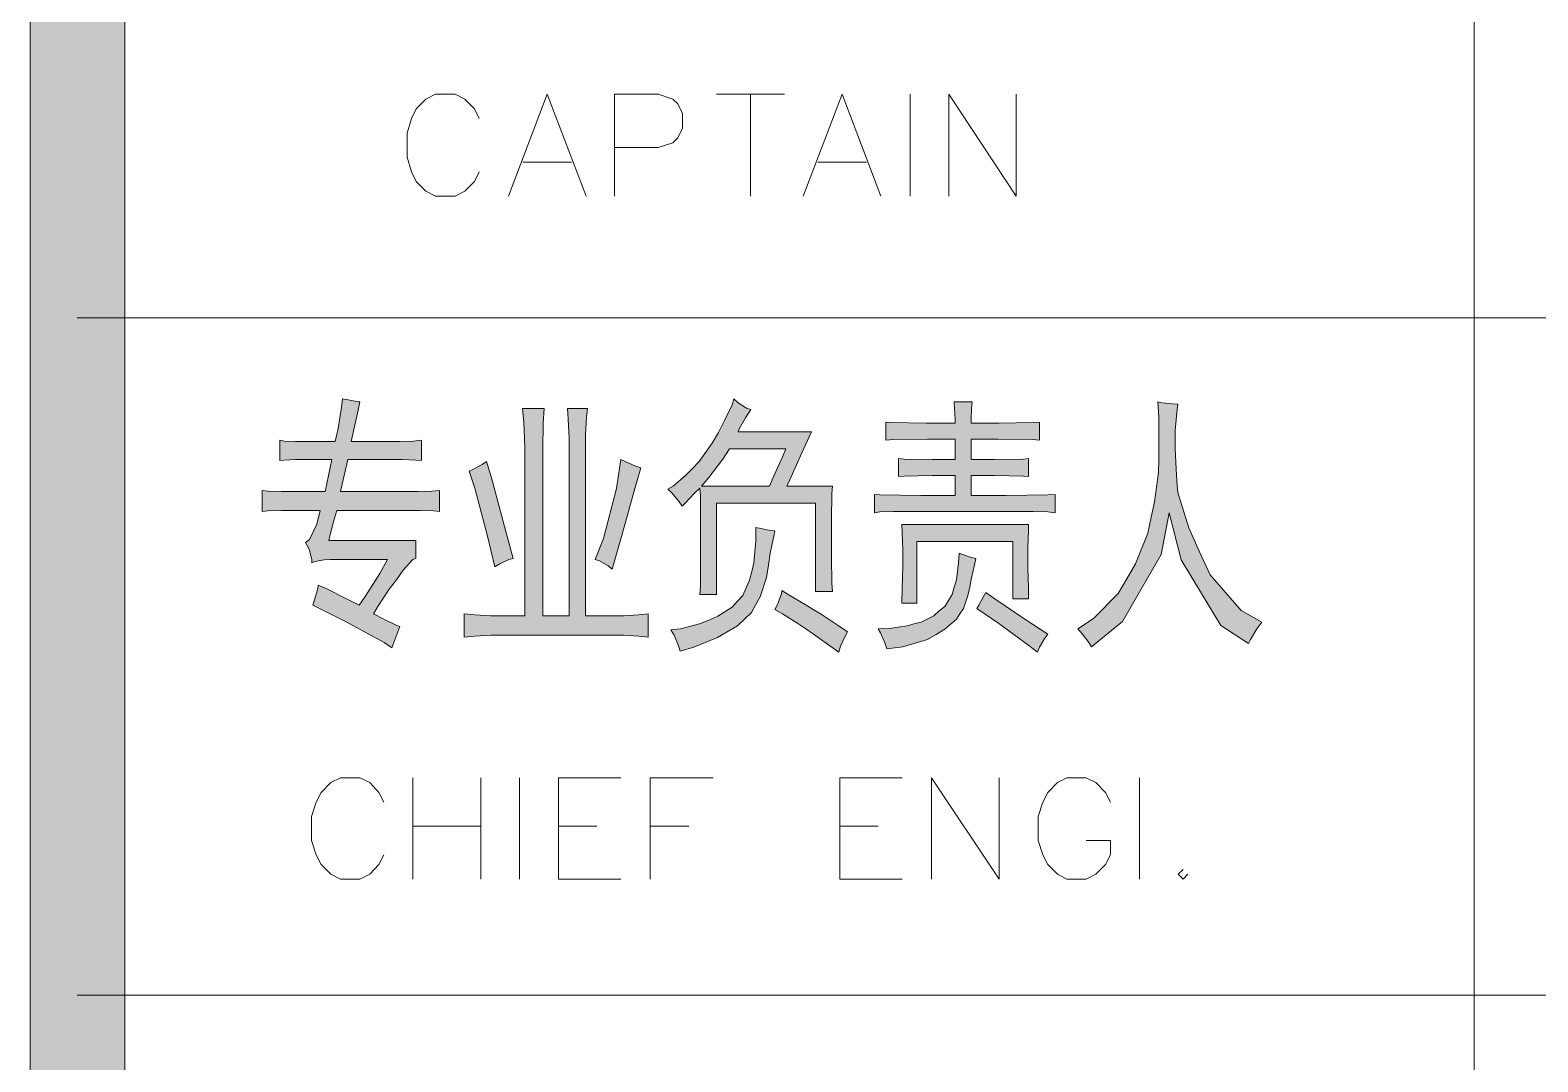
# Model space of a CAD drawing. Header units: millimetres. Extents: x 0 to 586, y 0 to 414.
# Drawn here: x 541.05 to 552.01, y 98.12 to 105.63 of the extents above; entities that cross this region are included whole.
import ezdxf

# ---------------------------------------------------------------- set-up
doc = ezdxf.new("R2010")
doc.units = ezdxf.units.MM

msp = doc.modelspace()

# ---------------------------------------------------------------- hatches: boundary and pattern name
h = msp.add_hatch(color=0)
h.dxf.hatch_style = 2
h.paths.add_polyline_path([(541.736139, 9.860139), (541.048222, 9.860139), (541.048222, 404.223361), (541.736139, 404.223361)])
h = msp.add_hatch(color=0)
h.dxf.hatch_style = 2
h.paths.add_polyline_path([(543.679944, 101.134333), (543.6235, 101.173139), (543.33775, 101.328361), (543.104917, 101.444778), (543.119028, 101.490639), (543.140194, 101.564722), (543.143722, 101.589417), (543.200167, 101.564722), (543.348333, 101.490639), (543.440056, 101.444778), (543.485917, 101.508278), (543.59175, 101.674083), (543.648194, 101.776389), (543.231917, 101.776389), (543.186056, 101.772861), (543.119028, 101.762278), (543.097861, 101.751694), (543.097861, 101.776389), (543.076694, 101.850472), (543.052, 101.899861), (543.080222, 101.921028), (543.133139, 102.033917), (543.157833, 102.132694), (542.932056, 102.132694), (542.875611, 102.132694), (542.776833, 102.129167), (542.7345, 102.125639), (542.7345, 102.277333), (542.776833, 102.273806), (542.875611, 102.270278), (542.932056, 102.270278), (543.193111, 102.270278), (543.2425, 102.503111), (543.023778, 102.503111), (542.977917, 102.503111), (542.896778, 102.499583), (542.865028, 102.496056), (542.865028, 102.644222), (542.896778, 102.637167), (542.977917, 102.633639), (543.023778, 102.633639), (543.267194, 102.633639), (543.288361, 102.728889), (543.313056, 102.884111), (543.320111, 102.944083), (543.373028, 102.9335), (543.436528, 102.922917), (543.447111, 102.922917), (543.433, 102.862944), (543.40125, 102.721833), (543.383611, 102.633639), (543.697583, 102.633639), (543.736389, 102.633639), (543.835167, 102.637167), (543.895139, 102.644222), (543.895139, 102.496056), (543.852806, 102.499583), (543.754028, 102.503111), (543.697583, 102.503111), (543.358917, 102.503111), (543.306, 102.270278), (543.824583, 102.270278), (543.866917, 102.270278), (543.969222, 102.273806), (544.025667, 102.277333), (544.025667, 102.125639), (543.983333, 102.129167), (543.884556, 102.132694), (543.828111, 102.132694), (543.277778, 102.132694), (543.256611, 102.058611), (543.228389, 101.94925), (543.221333, 101.913972), (543.852806, 101.913972), (543.852806, 101.783444), (543.831639, 101.776389), (543.761083, 101.698778), (543.711694, 101.628222), (543.658778, 101.561194), (543.577639, 101.434194), (543.545889, 101.381278), (543.619972, 101.342472), (543.715222, 101.296611), (543.736389, 101.289556)])
h = msp.add_hatch(color=0)
h.dxf.hatch_style = 2
h.paths.add_polyline_path([(544.787667, 102.873528), (544.780611, 102.767694), (544.777083, 102.580722), (544.777083, 102.503111), (544.777083, 101.367167), (544.967583, 101.367167), (544.967583, 102.594833), (544.967583, 102.658333), (544.960528, 102.795917), (544.957, 102.873528), (545.101639, 102.873528), (545.094583, 102.813556), (545.087528, 102.683028), (545.087528, 102.612472), (545.087528, 101.367167), (545.316833, 101.367167), (545.362694, 101.367167), (545.475583, 101.374222), (545.542611, 101.381278), (545.542611, 101.211944), (545.475583, 101.219), (545.366222, 101.226056), (545.320361, 101.226056), (544.438417, 101.226056), (544.399611, 101.226056), (544.283194, 101.219), (544.205583, 101.211944), (544.205583, 101.381278), (544.283194, 101.374222), (544.396083, 101.367167), (544.434889, 101.367167), (544.646556, 101.367167), (544.646556, 102.510167), (544.646556, 102.591306), (544.6395, 102.77475), (544.628917, 102.873528)])
h = msp.add_hatch(color=0)
h.paths.add_polyline_path([(546.2905, 102.866472), (546.251694, 102.8065), (546.205833, 102.725361), (546.198778, 102.704194), (546.731472, 102.704194), (546.660917, 102.5525), (546.572722, 102.354944), (546.551556, 102.309083), (546.883167, 102.309083), (546.879639, 102.256167), (546.876111, 102.065667), (546.876111, 101.931611), (546.876111, 101.794028), (546.879639, 101.603528), (546.883167, 101.543556), (546.759694, 101.543556), (546.759694, 102.185611), (546.040028, 102.185611), (546.040028, 101.522389), (545.920083, 101.522389), (545.923611, 101.582361), (545.923611, 101.779917), (545.923611, 101.913972), (545.923611, 102.051556), (545.923611, 102.242056), (545.920083, 102.294972), (545.87775, 102.256167), (545.81425, 102.189139), (545.789556, 102.164444), (545.764861, 102.20325), (545.711944, 102.263222), (545.68725, 102.287917), (545.726056, 102.309083), (545.81425, 102.386694), (545.863639, 102.436083), (545.913028, 102.489), (546.008278, 102.623056), (546.054139, 102.700667), (546.096472, 102.781806), (546.152917, 102.90175), (546.167028, 102.944083), (546.198778, 102.915861), (546.25875, 102.877056)])
h.paths.add_polyline_path([(546.135278, 102.580722), (546.085889, 102.506639), (545.983583, 102.372583), (545.930667, 102.309083), (546.424556, 102.309083), (546.459833, 102.390222), (546.523333, 102.527806), (546.5445, 102.580722)])
h = msp.add_hatch(color=0)
h.dxf.hatch_style = 2
h.paths.add_polyline_path([(547.899167, 102.922917), (547.895639, 102.873528), (547.892111, 102.795917), (547.892111, 102.767694), (548.096722, 102.767694), (548.343667, 102.771222), (548.389528, 102.77475), (548.389528, 102.644222), (548.340139, 102.64775), (548.089667, 102.651278), (547.892111, 102.651278), (547.892111, 102.503111), (548.064972, 102.503111), (548.273111, 102.506639), (548.308389, 102.510167), (548.308389, 102.379639), (548.273111, 102.383167), (548.064972, 102.386694), (547.892111, 102.386694), (547.892111, 102.242056), (548.146111, 102.242056), (548.4495, 102.245583), (548.502417, 102.249111), (548.502417, 102.115056), (548.4495, 102.122111), (548.343667, 102.125639), (548.29075, 102.125639), (547.380583, 102.125639), (547.324139, 102.125639), (547.228889, 102.122111), (547.190083, 102.115056), (547.190083, 102.249111), (547.228889, 102.245583), (547.525222, 102.242056), (547.775694, 102.242056), (547.775694, 102.386694), (547.609889, 102.386694), (547.405278, 102.383167), (547.362944, 102.379639), (547.362944, 102.510167), (547.405278, 102.506639), (547.609889, 102.503111), (547.775694, 102.503111), (547.775694, 102.651278), (547.574611, 102.651278), (547.324139, 102.64775), (547.271222, 102.644222), (547.271222, 102.77475), (547.310028, 102.771222), (547.564028, 102.767694), (547.775694, 102.767694), (547.775694, 102.795917), (547.772167, 102.873528), (547.768639, 102.922917)])
h = msp.add_hatch(color=0)
h.dxf.hatch_style = 2
h.paths.add_polyline_path([(548.668222, 101.271917), (548.781111, 101.346), (548.961028, 101.529444), (549.024528, 101.635278), (549.088028, 101.744639), (549.176222, 101.966889), (549.200917, 102.083306), (549.225611, 102.196194), (549.253833, 102.407861), (549.257361, 102.506639), (549.257361, 102.605417), (549.257361, 102.813556), (549.250306, 102.922917), (549.282056, 102.915861), (549.356139, 102.908806), (549.394944, 102.905278), (549.387889, 102.845306), (549.377306, 102.714778), (549.377306, 102.651278), (549.377306, 102.58425), (549.384361, 102.432556), (549.387889, 102.347889), (549.394944, 102.263222), (549.476083, 102.005694), (549.553694, 101.832833), (549.631306, 101.6635), (549.857083, 101.405972), (550.00525, 101.321306), (549.969972, 101.271917), (549.924111, 101.194306), (549.91, 101.166083), (549.708917, 101.296611), (549.419639, 101.772861), (549.331444, 102.115056), (549.275, 101.811667), (548.992778, 101.324833), (548.767, 101.141389), (548.749361, 101.173139), (548.699972, 101.236639)])
h = msp.add_hatch(color=0)
h.dxf.hatch_style = 2
h.paths.add_polyline_path([(544.367861, 102.489), (544.403139, 102.369056), (544.498389, 102.016278), (544.561889, 101.783444), (544.530139, 101.776389), (544.463111, 101.744639), (544.427833, 101.723472), (544.374917, 101.945722), (544.283194, 102.294972), (544.240861, 102.418444), (544.272611, 102.432556), (544.336111, 102.467833)])
h = msp.add_hatch(color=0)
h.dxf.hatch_style = 2
h.paths.add_polyline_path([(545.489694, 102.443139), (545.450889, 102.309083), (545.348583, 101.942194), (545.281556, 101.705833), (545.253333, 101.730528), (545.189833, 101.765806), (545.158083, 101.776389), (545.218056, 101.928083), (545.313306, 102.291444), (545.345056, 102.503111), (545.376806, 102.489), (545.447361, 102.45725)])
h = msp.add_hatch(color=0)
h.dxf.hatch_style = 2
h.paths.add_polyline_path([(546.463361, 101.984528), (546.456306, 101.945722), (546.431611, 101.82225), (546.4175, 101.734056), (546.403389, 101.645861), (546.357528, 101.50475), (546.325778, 101.448306), (546.294028, 101.391861), (546.191722, 101.293083), (546.117639, 101.25075), (546.047083, 101.208417), (545.874222, 101.137861), (545.775444, 101.109639), (545.764861, 101.148444), (545.733111, 101.226056), (545.708417, 101.264861), (545.778972, 101.271917), (545.916556, 101.307194), (545.983583, 101.335417), (546.050611, 101.363639), (546.152917, 101.430667), (546.191722, 101.473), (546.230528, 101.515333), (546.279917, 101.624694), (546.297556, 101.688194), (546.311667, 101.751694), (546.325778, 101.910444), (546.325778, 102.009222), (546.364583, 102.002167), (546.431611, 101.988056)])
h = msp.add_hatch(color=0)
h.dxf.hatch_style = 2
h.paths.add_polyline_path([(548.308389, 102.030389), (548.308389, 101.984528), (548.304861, 101.864583), (548.304861, 101.7905), (548.304861, 101.716417), (548.308389, 101.56825), (548.308389, 101.490639), (548.1955, 101.490639), (548.1955, 101.906917), (547.497, 101.906917), (547.497, 101.458889), (547.387639, 101.458889), (547.391167, 101.564722), (547.394694, 101.727), (547.394694, 101.783444), (547.394694, 101.846944), (547.391167, 101.970417), (547.387639, 102.030389)])
h = msp.add_hatch(color=0)
h.dxf.hatch_style = 2
h.paths.add_polyline_path([(547.214778, 101.271917), (547.295917, 101.275444), (547.426444, 101.293083), (547.475833, 101.307194), (547.52875, 101.321306), (547.620472, 101.367167), (547.659278, 101.402444), (547.701611, 101.434194), (547.754528, 101.522389), (547.768639, 101.575306), (547.786278, 101.628222), (547.800389, 101.751694), (547.803917, 101.82225), (547.825083, 101.815194), (547.885056, 101.794028), (547.927389, 101.783444), (547.916806, 101.737583), (547.892111, 101.63175), (547.881528, 101.575306), (547.867417, 101.515333), (547.835667, 101.420083), (547.810972, 101.381278), (547.786278, 101.342472), (547.701611, 101.268389), (547.638111, 101.229583), (547.574611, 101.194306), (547.394694, 101.141389), (547.278278, 101.127278), (547.264167, 101.169611), (547.232417, 101.243694)])
h = msp.add_hatch(color=0)
h.dxf.hatch_style = 2
h.paths.add_polyline_path([(546.516278, 101.550611), (546.572722, 101.515333), (546.685611, 101.448306), (546.742056, 101.413028), (546.802028, 101.37775), (546.9255, 101.296611), (546.992528, 101.25075), (546.974889, 101.219), (546.943139, 101.144917), (546.929028, 101.102583), (546.865528, 101.148444), (546.745583, 101.233111), (546.689139, 101.271917), (546.632694, 101.310722), (546.519806, 101.381278), (546.463361, 101.413028), (546.488056, 101.458889), (546.51275, 101.529444)])
h = msp.add_hatch(color=0)
h.dxf.hatch_style = 2
h.paths.add_polyline_path([(547.997944, 101.5365), (548.057917, 101.494167), (548.283694, 101.342472), (548.4495, 101.233111), (548.428333, 101.204889), (548.389528, 101.137861), (548.375417, 101.102583), (548.311917, 101.151972), (548.093194, 101.310722), (547.934444, 101.420083), (547.948556, 101.444778), (547.980306, 101.501222)])

# ---------------------------------------------------------------- linework, layer by layer
at = {"color": 0, "lineweight": 0}
for points in [[(541.736139, 9.860139), (541.048222, 9.860139), (541.048222, 404.223361), (541.736139, 404.223361)], [(543.679944, 101.134333), (543.6235, 101.173139), (543.33775, 101.328361), (543.104917, 101.444778), (543.119028, 101.490639), (543.140194, 101.564722), (543.143722, 101.589417), (543.200167, 101.564722), (543.348333, 101.490639), (543.440056, 101.444778), (543.485917, 101.508278), (543.59175, 101.674083), (543.648194, 101.776389), (543.231917, 101.776389), (543.186056, 101.772861), (543.119028, 101.762278), (543.097861, 101.751694), (543.097861, 101.776389), (543.076694, 101.850472), (543.052, 101.899861), (543.080222, 101.921028), (543.133139, 102.033917), (543.157833, 102.132694), (542.932056, 102.132694), (542.875611, 102.132694), (542.776833, 102.129167), (542.7345, 102.125639), (542.7345, 102.277333), (542.776833, 102.273806), (542.875611, 102.270278), (542.932056, 102.270278), (543.193111, 102.270278), (543.2425, 102.503111), (543.023778, 102.503111), (542.977917, 102.503111), (542.896778, 102.499583), (542.865028, 102.496056), (542.865028, 102.644222), (542.896778, 102.637167), (542.977917, 102.633639), (543.023778, 102.633639), (543.267194, 102.633639), (543.288361, 102.728889), (543.313056, 102.884111), (543.320111, 102.944083), (543.373028, 102.9335), (543.436528, 102.922917), (543.447111, 102.922917), (543.433, 102.862944), (543.40125, 102.721833), (543.383611, 102.633639), (543.697583, 102.633639), (543.736389, 102.633639), (543.835167, 102.637167), (543.895139, 102.644222), (543.895139, 102.496056), (543.852806, 102.499583), (543.754028, 102.503111), (543.697583, 102.503111), (543.358917, 102.503111), (543.306, 102.270278), (543.824583, 102.270278), (543.866917, 102.270278), (543.969222, 102.273806), (544.025667, 102.277333), (544.025667, 102.125639), (543.983333, 102.129167), (543.884556, 102.132694), (543.828111, 102.132694), (543.277778, 102.132694), (543.256611, 102.058611), (543.228389, 101.94925), (543.221333, 101.913972), (543.852806, 101.913972), (543.852806, 101.783444), (543.831639, 101.776389), (543.761083, 101.698778), (543.711694, 101.628222), (543.658778, 101.561194), (543.577639, 101.434194), (543.545889, 101.381278), (543.619972, 101.342472), (543.715222, 101.296611), (543.736389, 101.289556)], [(544.787667, 102.873528), (544.780611, 102.767694), (544.777083, 102.580722), (544.777083, 102.503111), (544.777083, 101.367167), (544.967583, 101.367167), (544.967583, 102.594833), (544.967583, 102.658333), (544.960528, 102.795917), (544.957, 102.873528), (545.101639, 102.873528), (545.094583, 102.813556), (545.087528, 102.683028), (545.087528, 102.612472), (545.087528, 101.367167), (545.316833, 101.367167), (545.362694, 101.367167), (545.475583, 101.374222), (545.542611, 101.381278), (545.542611, 101.211944), (545.475583, 101.219), (545.366222, 101.226056), (545.320361, 101.226056), (544.438417, 101.226056), (544.399611, 101.226056), (544.283194, 101.219), (544.205583, 101.211944), (544.205583, 101.381278), (544.283194, 101.374222), (544.396083, 101.367167), (544.434889, 101.367167), (544.646556, 101.367167), (544.646556, 102.510167), (544.646556, 102.591306), (544.6395, 102.77475), (544.628917, 102.873528)], [(546.2905, 102.866472), (546.251694, 102.8065), (546.205833, 102.725361), (546.198778, 102.704194), (546.731472, 102.704194), (546.660917, 102.5525), (546.572722, 102.354944), (546.551556, 102.309083), (546.883167, 102.309083), (546.879639, 102.256167), (546.876111, 102.065667), (546.876111, 101.931611), (546.876111, 101.794028), (546.879639, 101.603528), (546.883167, 101.543556), (546.759694, 101.543556), (546.759694, 102.185611), (546.040028, 102.185611), (546.040028, 101.522389), (545.920083, 101.522389), (545.923611, 101.582361), (545.923611, 101.779917), (545.923611, 101.913972), (545.923611, 102.051556), (545.923611, 102.242056), (545.920083, 102.294972), (545.87775, 102.256167), (545.81425, 102.189139), (545.789556, 102.164444), (545.764861, 102.20325), (545.711944, 102.263222), (545.68725, 102.287917), (545.726056, 102.309083), (545.81425, 102.386694), (545.863639, 102.436083), (545.913028, 102.489), (546.008278, 102.623056), (546.054139, 102.700667), (546.096472, 102.781806), (546.152917, 102.90175), (546.167028, 102.944083), (546.198778, 102.915861), (546.25875, 102.877056)], [(547.899167, 102.922917), (547.895639, 102.873528), (547.892111, 102.795917), (547.892111, 102.767694), (548.096722, 102.767694), (548.343667, 102.771222), (548.389528, 102.77475), (548.389528, 102.644222), (548.340139, 102.64775), (548.089667, 102.651278), (547.892111, 102.651278), (547.892111, 102.503111), (548.064972, 102.503111), (548.273111, 102.506639), (548.308389, 102.510167), (548.308389, 102.379639), (548.273111, 102.383167), (548.064972, 102.386694), (547.892111, 102.386694), (547.892111, 102.242056), (548.146111, 102.242056), (548.4495, 102.245583), (548.502417, 102.249111), (548.502417, 102.115056), (548.4495, 102.122111), (548.343667, 102.125639), (548.29075, 102.125639), (547.380583, 102.125639), (547.324139, 102.125639), (547.228889, 102.122111), (547.190083, 102.115056), (547.190083, 102.249111), (547.228889, 102.245583), (547.525222, 102.242056), (547.775694, 102.242056), (547.775694, 102.386694), (547.609889, 102.386694), (547.405278, 102.383167), (547.362944, 102.379639), (547.362944, 102.510167), (547.405278, 102.506639), (547.609889, 102.503111), (547.775694, 102.503111), (547.775694, 102.651278), (547.574611, 102.651278), (547.324139, 102.64775), (547.271222, 102.644222), (547.271222, 102.77475), (547.310028, 102.771222), (547.564028, 102.767694), (547.775694, 102.767694), (547.775694, 102.795917), (547.772167, 102.873528), (547.768639, 102.922917)], [(548.668222, 101.271917), (548.781111, 101.346), (548.961028, 101.529444), (549.024528, 101.635278), (549.088028, 101.744639), (549.176222, 101.966889), (549.200917, 102.083306), (549.225611, 102.196194), (549.253833, 102.407861), (549.257361, 102.506639), (549.257361, 102.605417), (549.257361, 102.813556), (549.250306, 102.922917), (549.282056, 102.915861), (549.356139, 102.908806), (549.394944, 102.905278), (549.387889, 102.845306), (549.377306, 102.714778), (549.377306, 102.651278), (549.377306, 102.58425), (549.384361, 102.432556), (549.387889, 102.347889), (549.394944, 102.263222), (549.476083, 102.005694), (549.553694, 101.832833), (549.631306, 101.6635), (549.857083, 101.405972), (550.00525, 101.321306), (549.969972, 101.271917), (549.924111, 101.194306), (549.91, 101.166083), (549.708917, 101.296611), (549.419639, 101.772861), (549.331444, 102.115056), (549.275, 101.811667), (548.992778, 101.324833), (548.767, 101.141389), (548.749361, 101.173139), (548.699972, 101.236639)], [(546.135278, 102.580722), (546.085889, 102.506639), (545.983583, 102.372583), (545.930667, 102.309083), (546.424556, 102.309083), (546.459833, 102.390222), (546.523333, 102.527806), (546.5445, 102.580722)], [(544.367861, 102.489), (544.403139, 102.369056), (544.498389, 102.016278), (544.561889, 101.783444), (544.530139, 101.776389), (544.463111, 101.744639), (544.427833, 101.723472), (544.374917, 101.945722), (544.283194, 102.294972), (544.240861, 102.418444), (544.272611, 102.432556), (544.336111, 102.467833)], [(545.489694, 102.443139), (545.450889, 102.309083), (545.348583, 101.942194), (545.281556, 101.705833), (545.253333, 101.730528), (545.189833, 101.765806), (545.158083, 101.776389), (545.218056, 101.928083), (545.313306, 102.291444), (545.345056, 102.503111), (545.376806, 102.489), (545.447361, 102.45725)], [(546.463361, 101.984528), (546.456306, 101.945722), (546.431611, 101.82225), (546.4175, 101.734056), (546.403389, 101.645861), (546.357528, 101.50475), (546.325778, 101.448306), (546.294028, 101.391861), (546.191722, 101.293083), (546.117639, 101.25075), (546.047083, 101.208417), (545.874222, 101.137861), (545.775444, 101.109639), (545.764861, 101.148444), (545.733111, 101.226056), (545.708417, 101.264861), (545.778972, 101.271917), (545.916556, 101.307194), (545.983583, 101.335417), (546.050611, 101.363639), (546.152917, 101.430667), (546.191722, 101.473), (546.230528, 101.515333), (546.279917, 101.624694), (546.297556, 101.688194), (546.311667, 101.751694), (546.325778, 101.910444), (546.325778, 102.009222), (546.364583, 102.002167), (546.431611, 101.988056)], [(548.308389, 102.030389), (548.308389, 101.984528), (548.304861, 101.864583), (548.304861, 101.7905), (548.304861, 101.716417), (548.308389, 101.56825), (548.308389, 101.490639), (548.1955, 101.490639), (548.1955, 101.906917), (547.497, 101.906917), (547.497, 101.458889), (547.387639, 101.458889), (547.391167, 101.564722), (547.394694, 101.727), (547.394694, 101.783444), (547.394694, 101.846944), (547.391167, 101.970417), (547.387639, 102.030389)], [(547.214778, 101.271917), (547.295917, 101.275444), (547.426444, 101.293083), (547.475833, 101.307194), (547.52875, 101.321306), (547.620472, 101.367167), (547.659278, 101.402444), (547.701611, 101.434194), (547.754528, 101.522389), (547.768639, 101.575306), (547.786278, 101.628222), (547.800389, 101.751694), (547.803917, 101.82225), (547.825083, 101.815194), (547.885056, 101.794028), (547.927389, 101.783444), (547.916806, 101.737583), (547.892111, 101.63175), (547.881528, 101.575306), (547.867417, 101.515333), (547.835667, 101.420083), (547.810972, 101.381278), (547.786278, 101.342472), (547.701611, 101.268389), (547.638111, 101.229583), (547.574611, 101.194306), (547.394694, 101.141389), (547.278278, 101.127278), (547.264167, 101.169611), (547.232417, 101.243694)], [(546.516278, 101.550611), (546.572722, 101.515333), (546.685611, 101.448306), (546.742056, 101.413028), (546.802028, 101.37775), (546.9255, 101.296611), (546.992528, 101.25075), (546.974889, 101.219), (546.943139, 101.144917), (546.929028, 101.102583), (546.865528, 101.148444), (546.745583, 101.233111), (546.689139, 101.271917), (546.632694, 101.310722), (546.519806, 101.381278), (546.463361, 101.413028), (546.488056, 101.458889), (546.51275, 101.529444)], [(547.997944, 101.5365), (548.057917, 101.494167), (548.283694, 101.342472), (548.4495, 101.233111), (548.428333, 101.204889), (548.389528, 101.137861), (548.375417, 101.102583), (548.311917, 101.151972), (548.093194, 101.310722), (547.934444, 101.420083), (547.948556, 101.444778), (547.980306, 101.501222)]]:
    msp.add_lwpolyline(points, close=True, dxfattribs=at)
for points in [[(551.550417, 78.838778), (551.550417, 118.251111)], [(544.314944, 104.983139), (544.279667, 105.053694), (544.209111, 105.12425), (544.138556, 105.159528), (543.997444, 105.159528), (543.926889, 105.12425), (543.856333, 105.053694), (543.821056, 104.983139), (543.789306, 104.877306), (543.789306, 104.700917), (543.821056, 104.595083), (543.856333, 104.524528), (543.926889, 104.453972), (543.997444, 104.418694), (544.138556, 104.418694), (544.209111, 104.453972), (544.279667, 104.524528), (544.314944, 104.595083)], [(544.526611, 104.418694), (544.808833, 105.159528), (545.091056, 104.418694)], [(545.299194, 104.418694), (545.299194, 105.159528), (545.616694, 105.159528), (545.722528, 105.12425), (545.757806, 105.088972), (545.793083, 105.018417), (545.793083, 104.912583), (545.757806, 104.842028), (545.722528, 104.80675), (545.616694, 104.771472), (545.299194, 104.771472)], [(546.040028, 105.159528), (546.533917, 105.159528)], [(546.286972, 105.159528), (546.286972, 104.418694)], [(546.6715, 104.418694), (546.953722, 105.159528), (547.235944, 104.418694)], [(547.447611, 104.418694), (547.447611, 105.159528)], [(547.729833, 104.418694), (547.729833, 105.159528), (548.220194, 104.418694), (548.220194, 105.159528)], [(544.632444, 104.665639), (544.985222, 104.665639)], [(546.777333, 104.665639), (547.130111, 104.665639)], [(541.390417, 103.533222), (551.550417, 103.533222)], [(551.550417, 103.533222), (575.772139, 103.533222)], [(543.619972, 100.0125), (543.584694, 100.083056), (543.517667, 100.153611), (543.447111, 100.188889), (543.306, 100.188889), (543.235444, 100.153611), (543.164889, 100.083056), (543.129611, 100.0125), (543.094333, 99.906667), (543.094333, 99.733806), (543.129611, 99.627972), (543.164889, 99.557417), (543.235444, 99.486861), (543.306, 99.451583), (543.447111, 99.451583), (543.517667, 99.486861), (543.584694, 99.557417), (543.619972, 99.627972)], [(543.831639, 99.451583), (543.831639, 100.188889)], [(544.325528, 100.188889), (544.325528, 99.451583)], [(544.60775, 99.451583), (544.60775, 100.188889)], [(544.889972, 99.451583), (544.889972, 100.188889), (545.345056, 100.188889)], [(545.556722, 99.451583), (545.556722, 100.188889), (546.015333, 100.188889)], [(546.936083, 99.451583), (546.936083, 100.188889), (547.391167, 100.188889)], [(547.602833, 99.451583), (547.602833, 100.188889), (548.096722, 99.451583), (548.096722, 100.188889)], [(548.904583, 100.0125), (548.869306, 100.083056), (548.79875, 100.153611), (548.728194, 100.188889), (548.587083, 100.188889), (548.520056, 100.153611), (548.4495, 100.083056), (548.414222, 100.0125), (548.378944, 99.906667), (548.378944, 99.733806), (548.414222, 99.627972), (548.4495, 99.557417), (548.520056, 99.486861), (548.587083, 99.451583), (548.728194, 99.451583), (548.79875, 99.486861), (548.869306, 99.557417), (548.904583, 99.627972), (548.904583, 99.733806), (548.728194, 99.733806)], [(549.11625, 99.451583), (549.11625, 100.188889)], [(543.831639, 99.836111), (544.325528, 99.836111)], [(544.889972, 99.836111), (545.168667, 99.836111)], [(545.556722, 99.836111), (545.838944, 99.836111)], [(546.936083, 99.836111), (547.214778, 99.836111)], [(549.43375, 99.522139), (549.398472, 99.486861), (549.43375, 99.451583), (549.469028, 99.486861)], [(544.889972, 99.451583), (545.345056, 99.451583)], [(546.936083, 99.451583), (547.391167, 99.451583)], [(541.390417, 98.608444), (575.772139, 98.608444)]]:
    msp.add_lwpolyline(points, dxfattribs=at)

doc.saveas('drawing.dxf')
